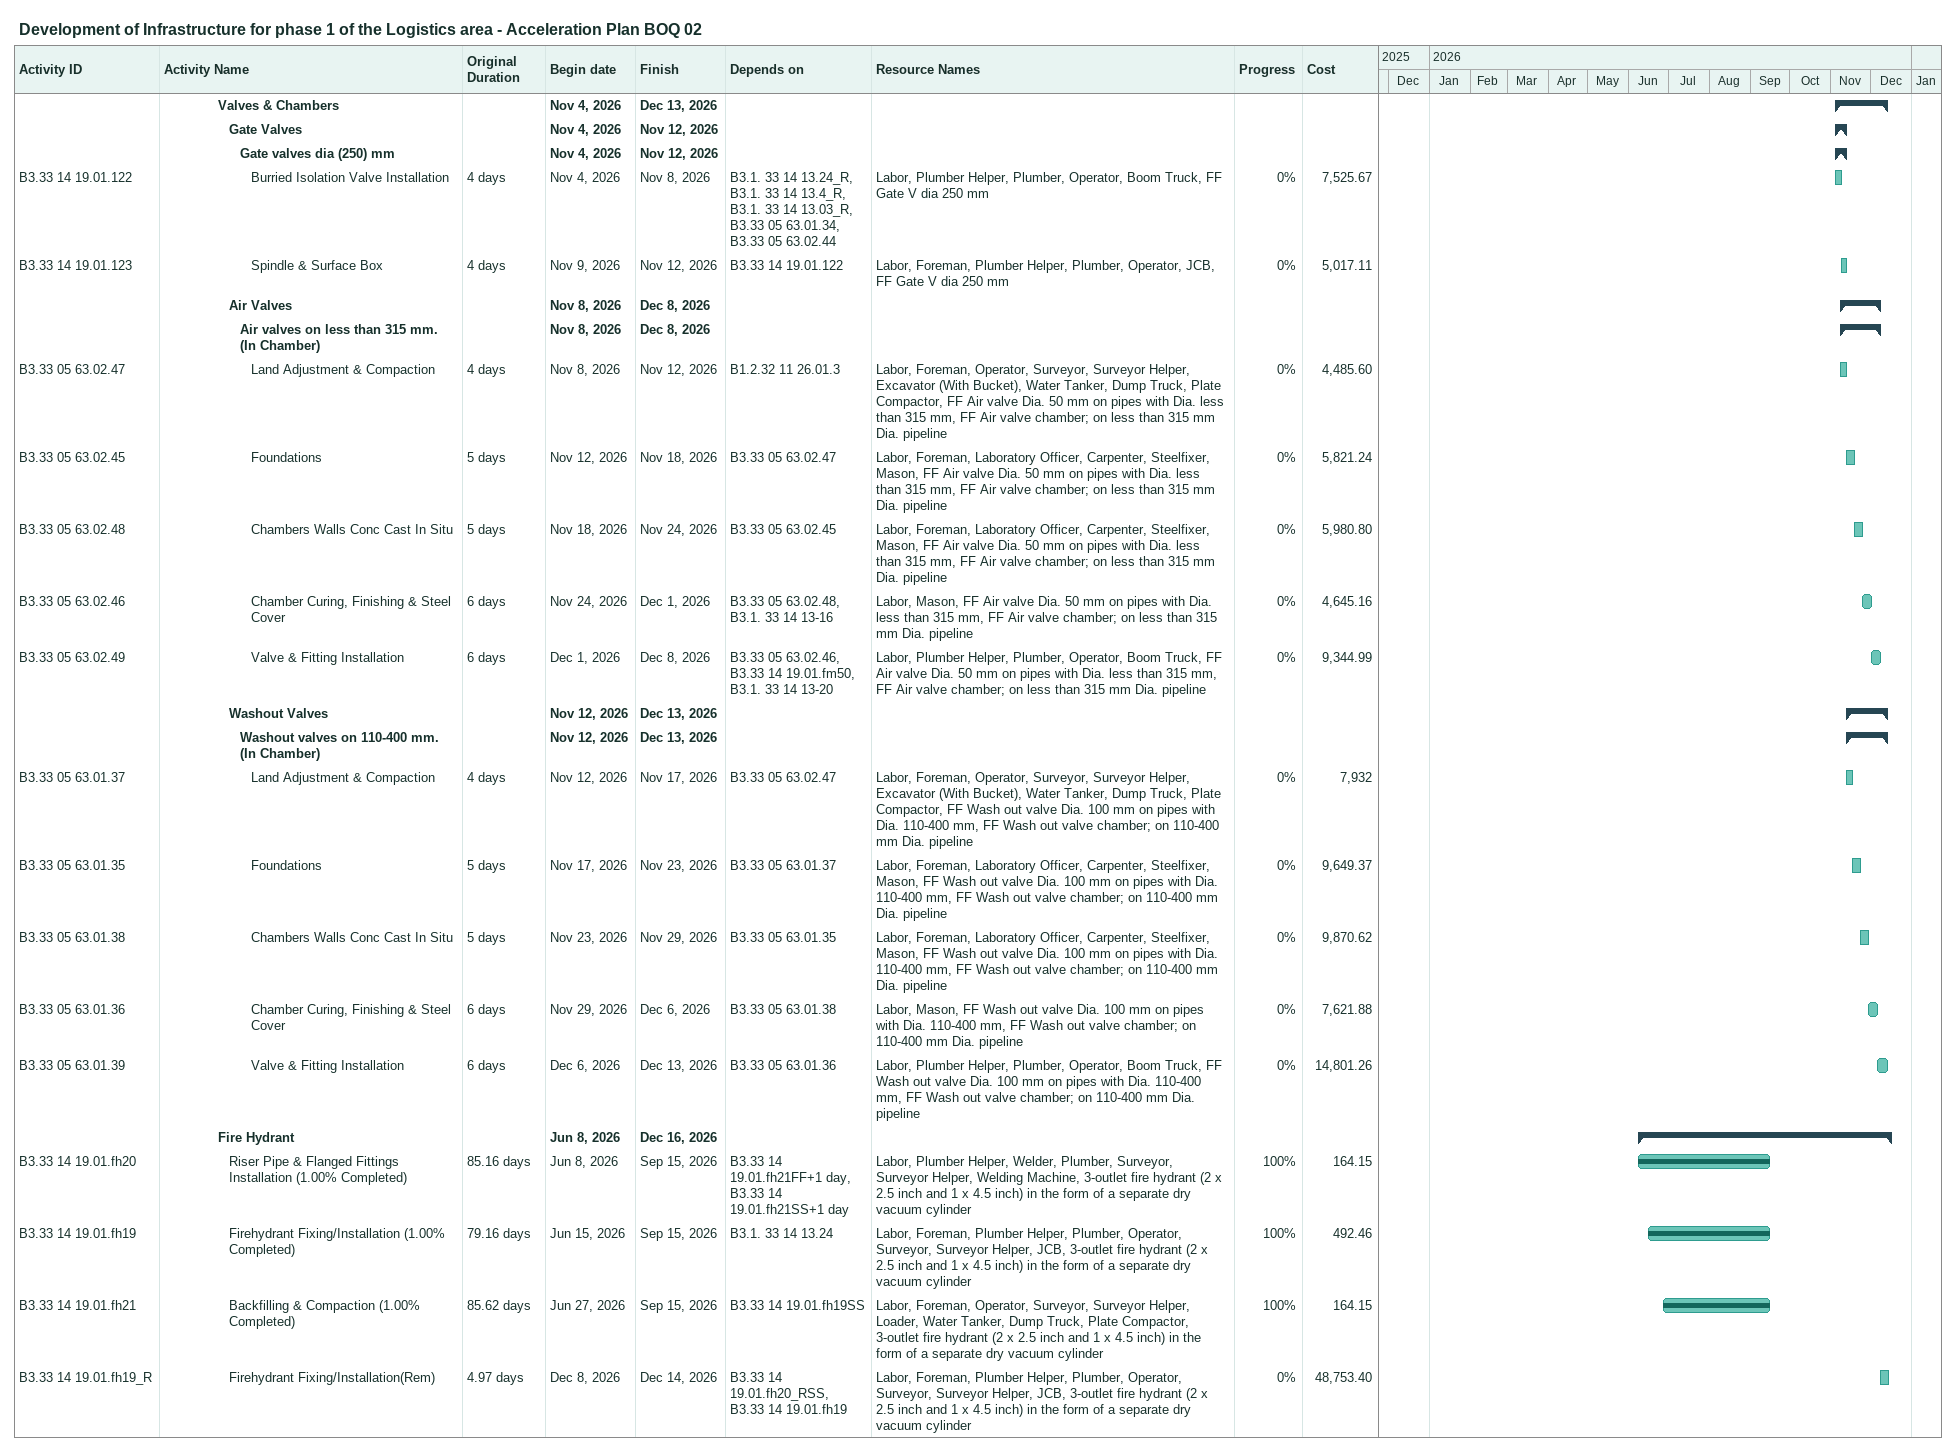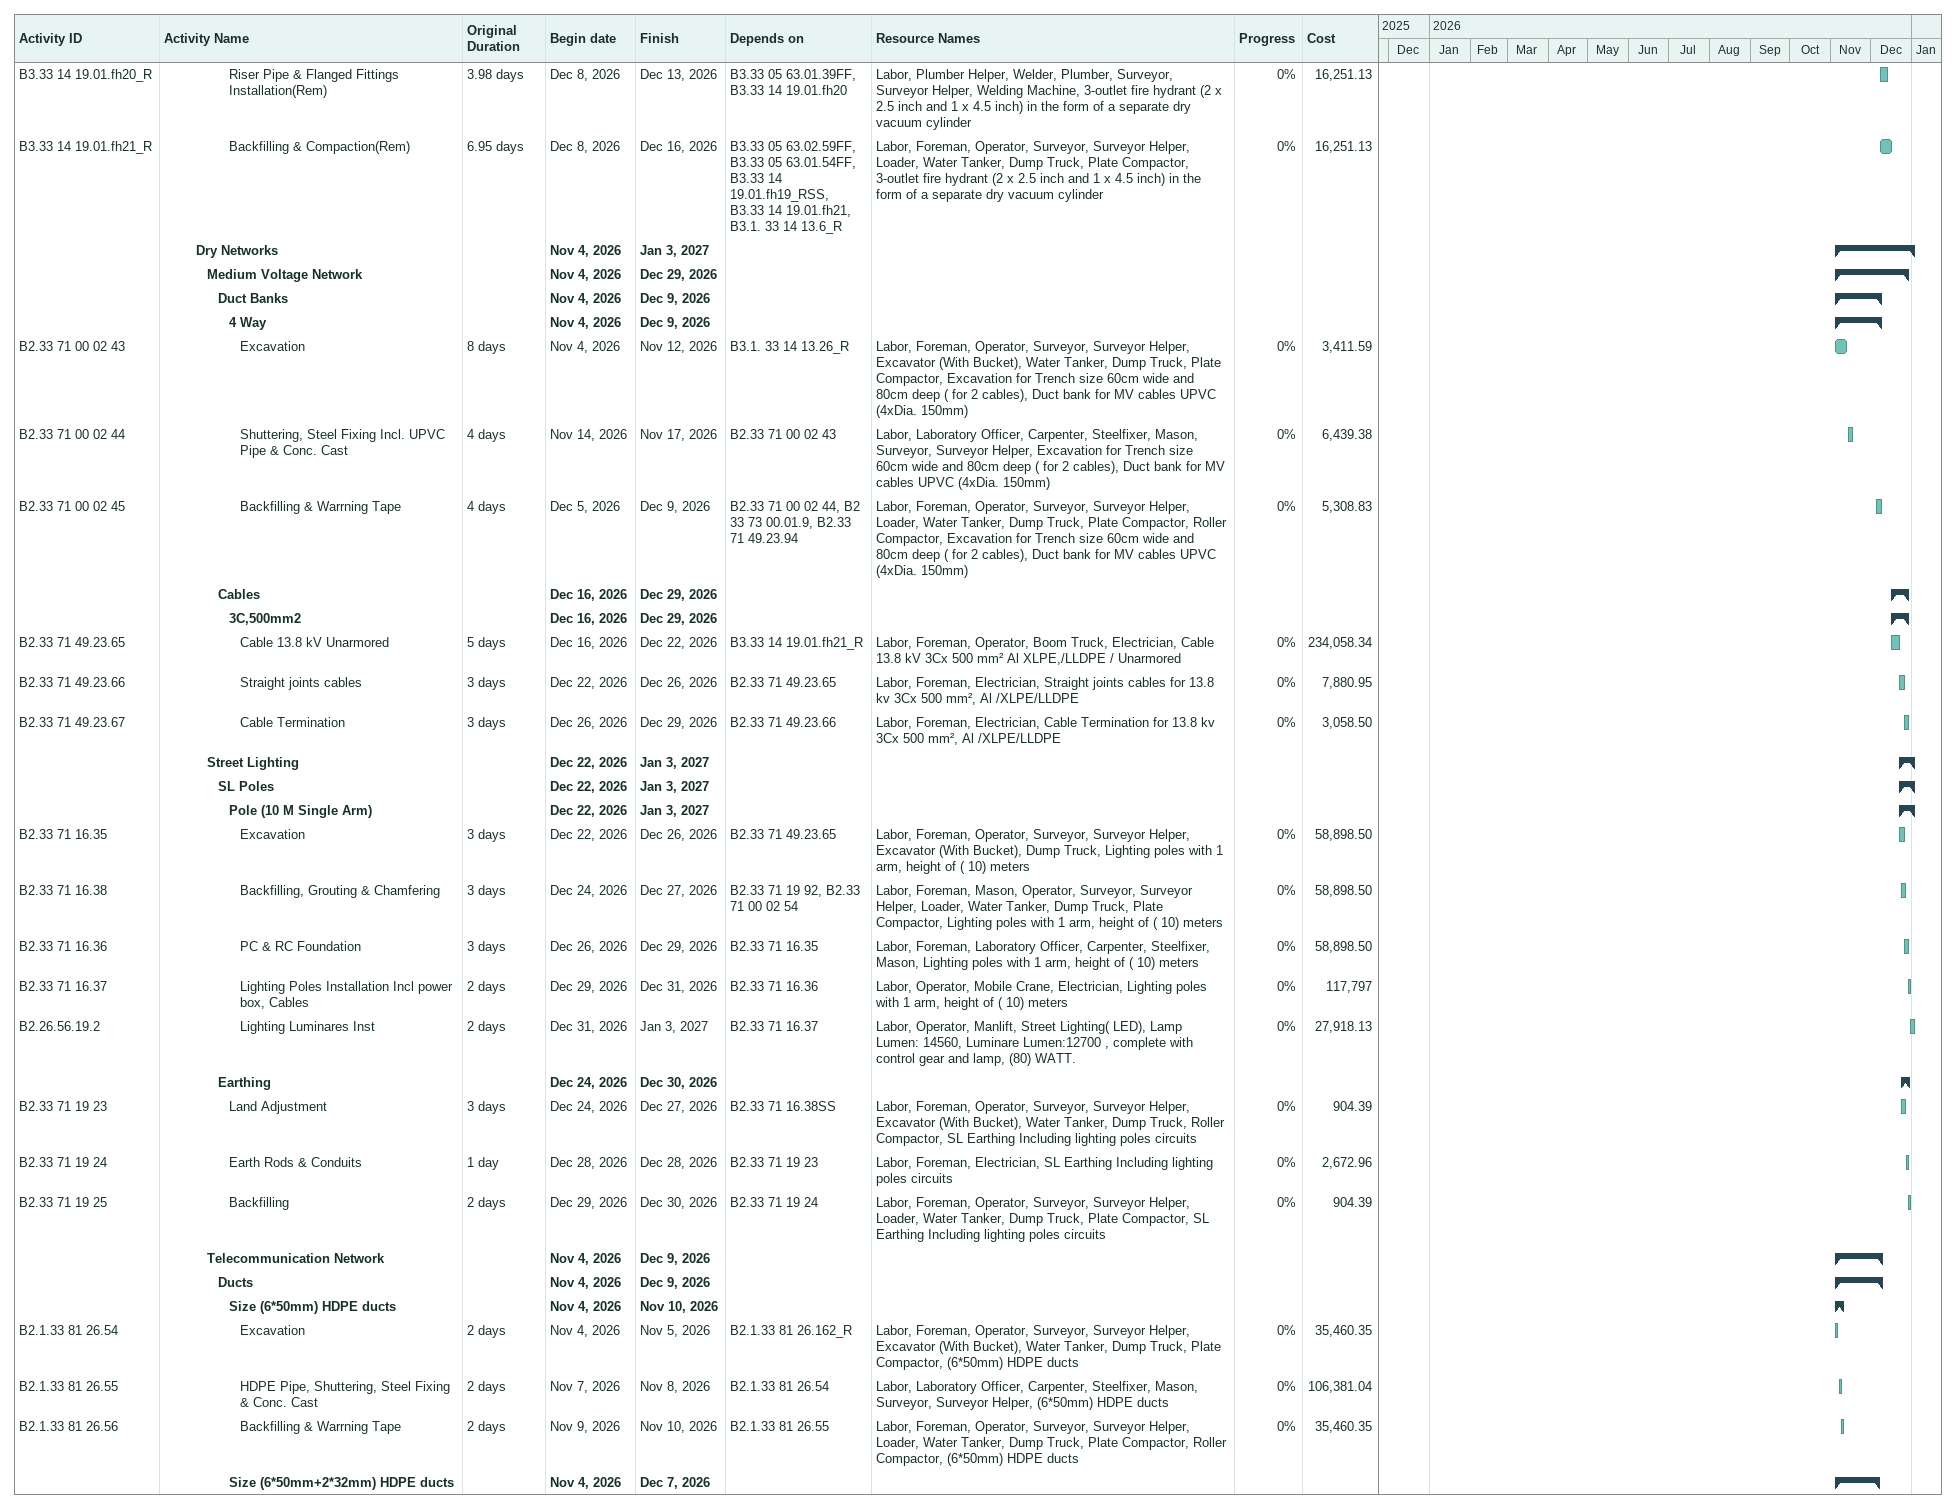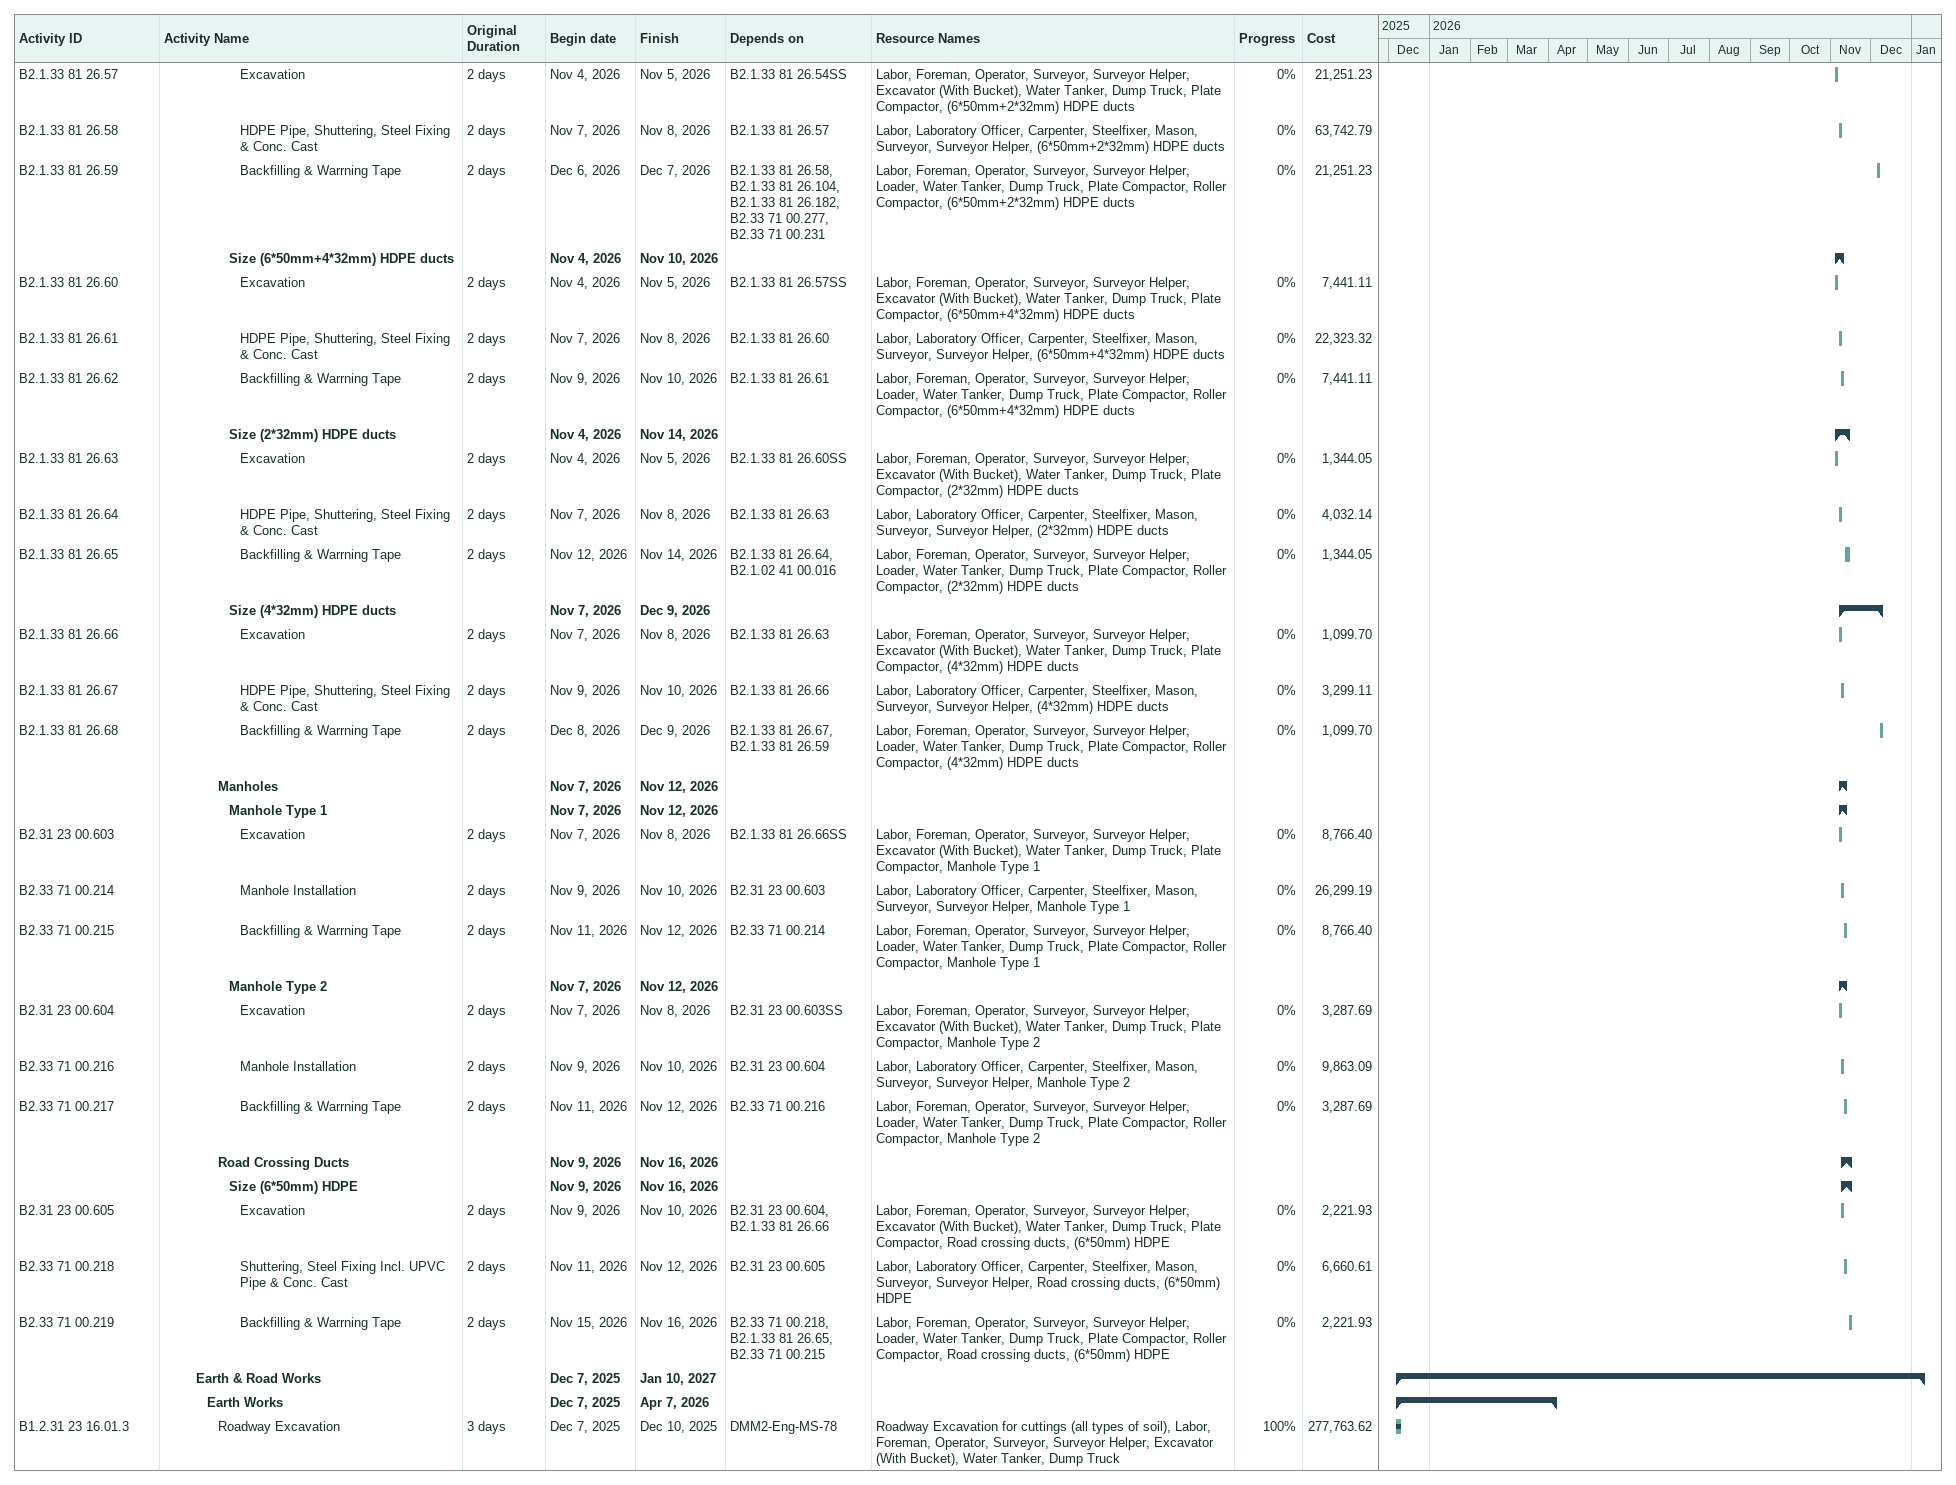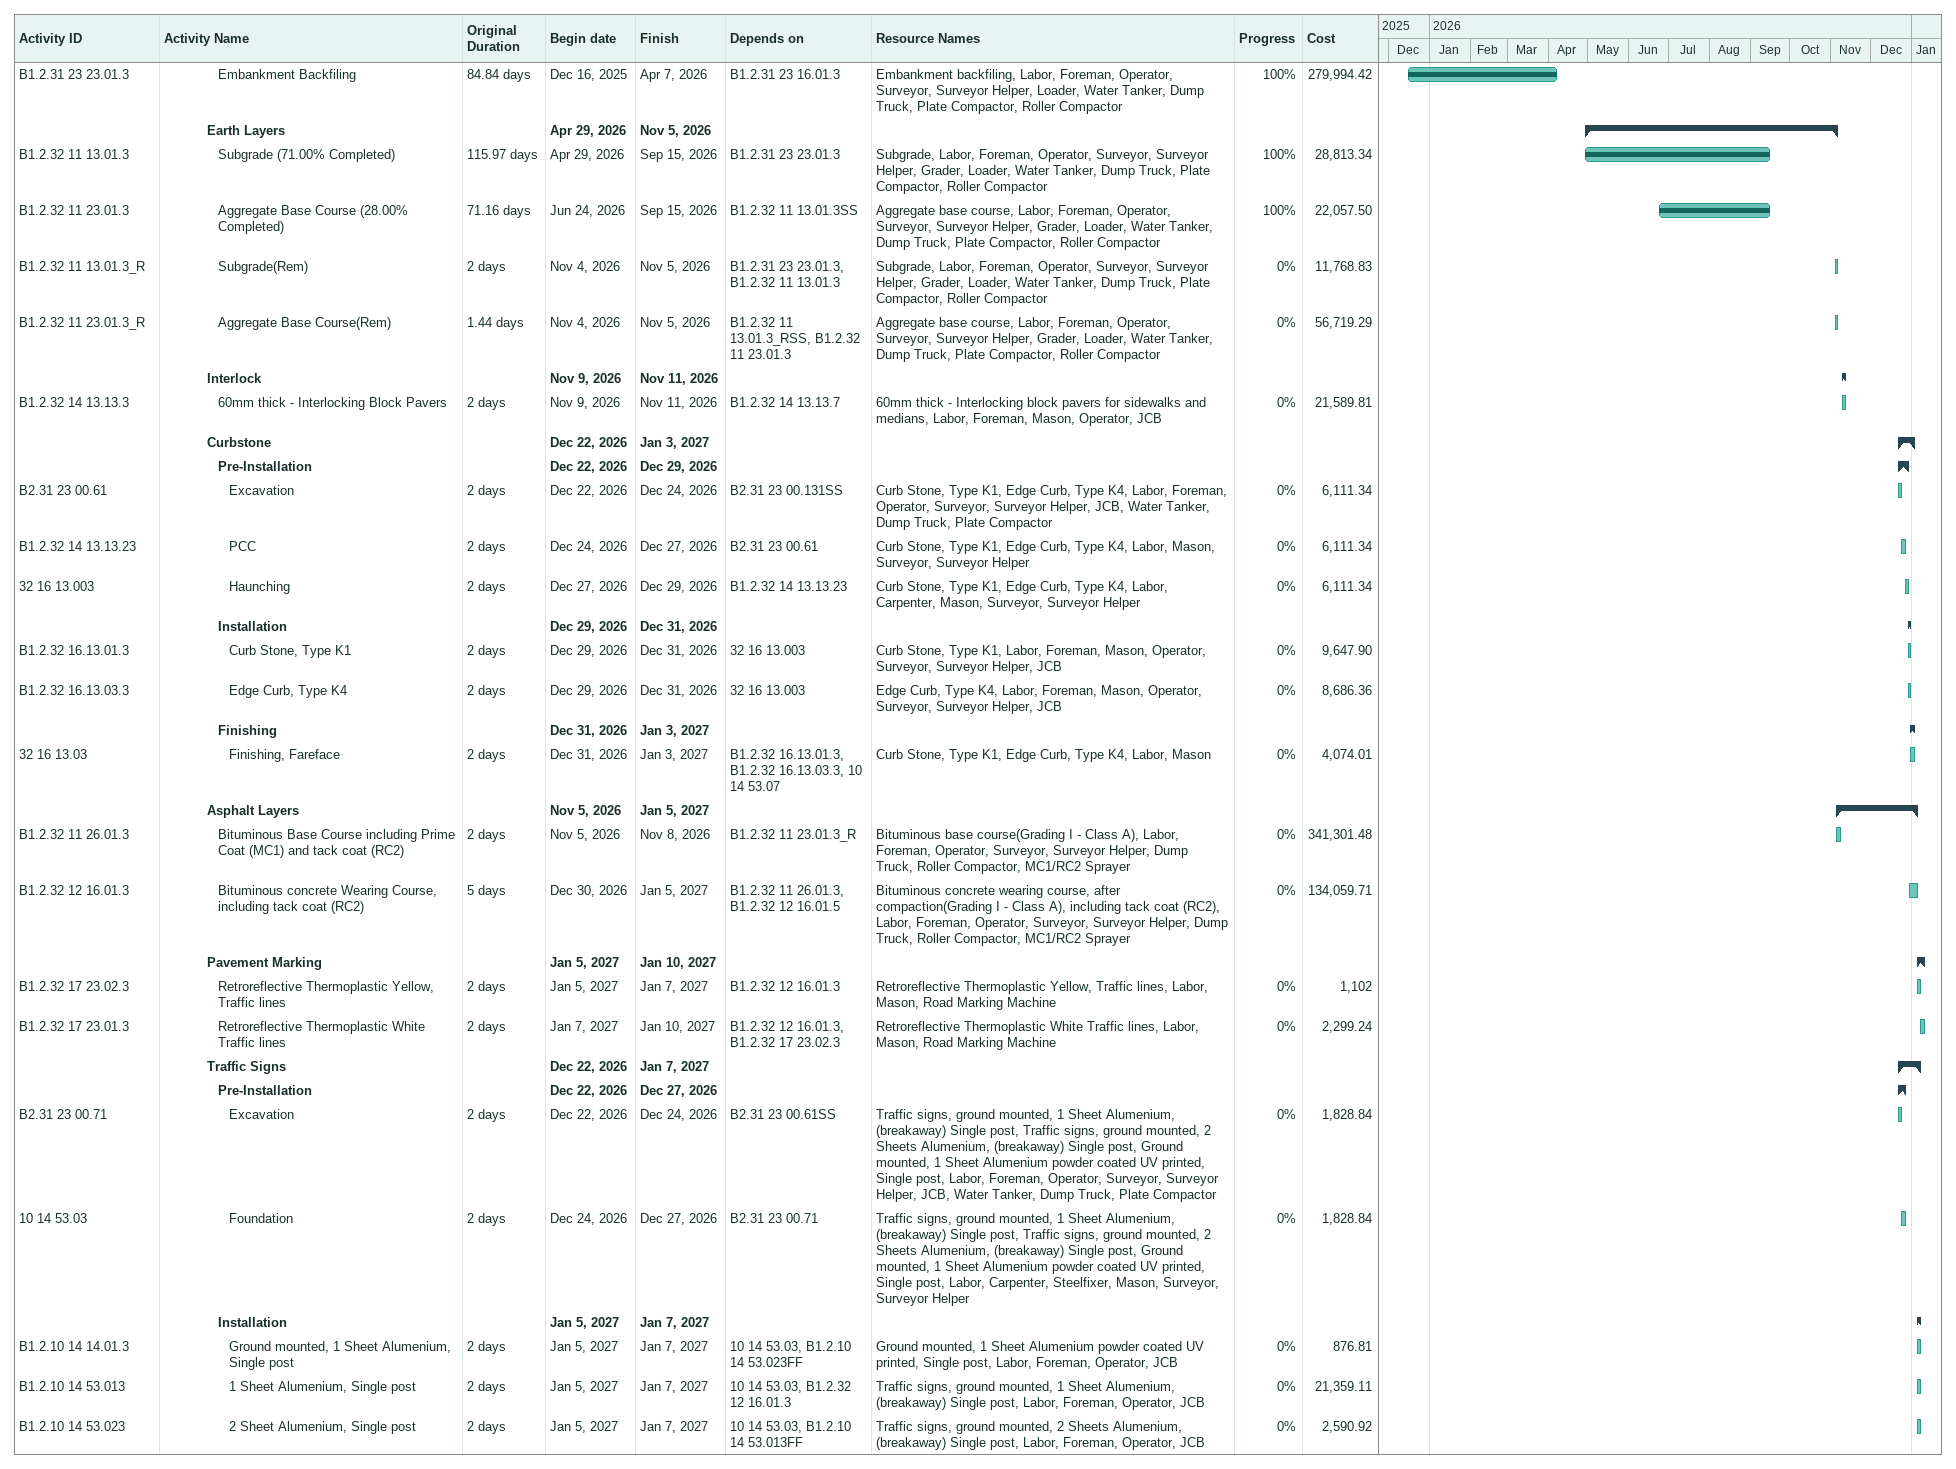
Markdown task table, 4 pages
Development of Infrastructure for phase 1 of the Logistics area - Acceleration Plan BOQ 02

| ID | Level | Task | Original duration | Start | Finish | Predecessors | Resources | % complete | Cost |
|---|---|---|---|---|---|---|---|---|---|
|  | 6 | **Valves & Chambers** |  | 2026-11-04 | 2026-12-13 |  |  |  |  |
|  | 7 | **Gate Valves** |  | 2026-11-04 | 2026-11-12 |  |  |  |  |
|  | 8 | **Gate valves dia (250) mm** |  | 2026-11-04 | 2026-11-12 |  |  |  |  |
| B3.33 14 19.01.122 | 9 | Burried Isolation Valve Installation | 4d | 2026-11-04 | 2026-11-08 | B3.1. 33 14 13.24_R, B3.1. 33 14 13.4_R, B3.1. 33 14 13.03_R, B3.33 05 63.01.34, B3.33 05 63.02.44 | Labor, Plumber Helper, Plumber, Operator, Boom Truck, FF Gate V dia 250 mm | 0 | 7525.67 |
| B3.33 14 19.01.123 | 9 | Spindle & Surface Box | 4d | 2026-11-09 | 2026-11-12 | B3.33 14 19.01.122 | Labor, Foreman, Plumber Helper, Plumber, Operator, JCB, FF Gate V dia 250 mm | 0 | 5017.11 |
|  | 7 | **Air Valves** |  | 2026-11-08 | 2026-12-08 |  |  |  |  |
|  | 8 | **Air valves on less than 315 mm. (In Chamber)** |  | 2026-11-08 | 2026-12-08 |  |  |  |  |
| B3.33 05 63.02.47 | 9 | Land Adjustment & Compaction | 4d | 2026-11-08 | 2026-11-12 | B1.2.32 11 26.01.3 | Labor, Foreman, Operator, Surveyor, Surveyor Helper, Excavator (With Bucket), Water Tanker, Dump Truck, Plate Compactor, FF Air valve Dia. 50 mm on pipes with Dia. less than 315 mm, FF Air valve chamber; on less than 315 mm Dia. pipeline | 0 | 4485.60 |
| B3.33 05 63.02.45 | 9 | Foundations | 5d | 2026-11-12 | 2026-11-18 | B3.33 05 63.02.47 | Labor, Foreman, Laboratory Officer, Carpenter, Steelfixer, Mason, FF Air valve Dia. 50 mm on pipes with Dia. less than 315 mm, FF Air valve chamber; on less than 315 mm Dia. pipeline | 0 | 5821.24 |
| B3.33 05 63.02.48 | 9 | Chambers Walls Conc Cast In Situ | 5d | 2026-11-18 | 2026-11-24 | B3.33 05 63.02.45 | Labor, Foreman, Laboratory Officer, Carpenter, Steelfixer, Mason, FF Air valve Dia. 50 mm on pipes with Dia. less than 315 mm, FF Air valve chamber; on less than 315 mm Dia. pipeline | 0 | 5980.80 |
| B3.33 05 63.02.46 | 9 | Chamber Curing, Finishing & Steel Cover | 6d | 2026-11-24 | 2026-12-01 | B3.33 05 63.02.48, B3.1. 33 14 13-16 | Labor, Mason, FF Air valve Dia. 50 mm on pipes with Dia. less than 315 mm, FF Air valve chamber; on less than 315 mm Dia. pipeline | 0 | 4645.16 |
| B3.33 05 63.02.49 | 9 | Valve & Fitting Installation | 6d | 2026-12-01 | 2026-12-08 | B3.33 05 63.02.46, B3.33 14 19.01.fm50, B3.1. 33 14 13-20 | Labor, Plumber Helper, Plumber, Operator, Boom Truck, FF Air valve Dia. 50 mm on pipes with Dia. less than 315 mm, FF Air valve chamber; on less than 315 mm Dia. pipeline | 0 | 9344.99 |
|  | 7 | **Washout Valves** |  | 2026-11-12 | 2026-12-13 |  |  |  |  |
|  | 8 | **Washout valves on 110-400 mm. (In Chamber)** |  | 2026-11-12 | 2026-12-13 |  |  |  |  |
| B3.33 05 63.01.37 | 9 | Land Adjustment & Compaction | 4d | 2026-11-12 | 2026-11-17 | B3.33 05 63.02.47 | Labor, Foreman, Operator, Surveyor, Surveyor Helper, Excavator (With Bucket), Water Tanker, Dump Truck, Plate Compactor, FF Wash out valve Dia. 100 mm on pipes with Dia. 110-400 mm, FF Wash out valve chamber; on 110-400 mm Dia. pipeline | 0 | 7932 |
| B3.33 05 63.01.35 | 9 | Foundations | 5d | 2026-11-17 | 2026-11-23 | B3.33 05 63.01.37 | Labor, Foreman, Laboratory Officer, Carpenter, Steelfixer, Mason, FF Wash out valve Dia. 100 mm on pipes with Dia. 110-400 mm, FF Wash out valve chamber; on 110-400 mm Dia. pipeline | 0 | 9649.37 |
| B3.33 05 63.01.38 | 9 | Chambers Walls Conc Cast In Situ | 5d | 2026-11-23 | 2026-11-29 | B3.33 05 63.01.35 | Labor, Foreman, Laboratory Officer, Carpenter, Steelfixer, Mason, FF Wash out valve Dia. 100 mm on pipes with Dia. 110-400 mm, FF Wash out valve chamber; on 110-400 mm Dia. pipeline | 0 | 9870.62 |
| B3.33 05 63.01.36 | 9 | Chamber Curing, Finishing & Steel Cover | 6d | 2026-11-29 | 2026-12-06 | B3.33 05 63.01.38 | Labor, Mason, FF Wash out valve Dia. 100 mm on pipes with Dia. 110-400 mm, FF Wash out valve chamber; on 110-400 mm Dia. pipeline | 0 | 7621.88 |
| B3.33 05 63.01.39 | 9 | Valve & Fitting Installation | 6d | 2026-12-06 | 2026-12-13 | B3.33 05 63.01.36 | Labor, Plumber Helper, Plumber, Operator, Boom Truck, FF Wash out valve Dia. 100 mm on pipes with Dia. 110-400 mm, FF Wash out valve chamber; on 110-400 mm Dia. pipeline | 0 | 14801.26 |
|  | 6 | **Fire Hydrant** |  | 2026-06-08 | 2026-12-16 |  |  |  |  |
| B3.33 14 19.01.fh20 | 7 | Riser Pipe & Flanged Fittings Installation (1.00% Completed) | 85.16d | 2026-06-08 | 2026-09-15 | B3.33 14 19.01.fh21FF+1d, B3.33 14 19.01.fh21SS+1d | Labor, Plumber Helper, Welder, Plumber, Surveyor, Surveyor Helper, Welding Machine, 3-outlet fire hydrant (2 x 2.5 inch and 1 x 4.5 inch) in the form of a separate dry vacuum cylinder | 100 | 164.15 |
| B3.33 14 19.01.fh19 | 7 | Firehydrant Fixing/Installation (1.00% Completed) | 79.16d | 2026-06-15 | 2026-09-15 | B3.1. 33 14 13.24 | Labor, Foreman, Plumber Helper, Plumber, Operator, Surveyor, Surveyor Helper, JCB, 3-outlet fire hydrant (2 x 2.5 inch and 1 x 4.5 inch) in the form of a separate dry vacuum cylinder | 100 | 492.46 |
| B3.33 14 19.01.fh21 | 7 | Backfilling & Compaction (1.00% Completed) | 85.62d | 2026-06-27 | 2026-09-15 | B3.33 14 19.01.fh19SS | Labor, Foreman, Operator, Surveyor, Surveyor Helper, Loader, Water Tanker, Dump Truck, Plate Compactor, 3-outlet fire hydrant (2 x 2.5 inch and 1 x 4.5 inch) in the form of a separate dry vacuum cylinder | 100 | 164.15 |
| B3.33 14 19.01.fh19_R | 7 | Firehydrant Fixing/Installation(Rem) | 4.97d | 2026-12-08 | 2026-12-14 | B3.33 14 19.01.fh20_RSS, B3.33 14 19.01.fh19 | Labor, Foreman, Plumber Helper, Plumber, Operator, Surveyor, Surveyor Helper, JCB, 3-outlet fire hydrant (2 x 2.5 inch and 1 x 4.5 inch) in the form of a separate dry vacuum cylinder | 0 | 48753.40 |
| B3.33 14 19.01.fh20_R | 7 | Riser Pipe & Flanged Fittings Installation(Rem) | 3.98d | 2026-12-08 | 2026-12-13 | B3.33 05 63.01.39FF, B3.33 14 19.01.fh20 | Labor, Plumber Helper, Welder, Plumber, Surveyor, Surveyor Helper, Welding Machine, 3-outlet fire hydrant (2 x 2.5 inch and 1 x 4.5 inch) in the form of a separate dry vacuum cylinder | 0 | 16251.13 |
| B3.33 14 19.01.fh21_R | 7 | Backfilling & Compaction(Rem) | 6.95d | 2026-12-08 | 2026-12-16 | B3.33 05 63.02.59FF, B3.33 05 63.01.54FF, B3.33 14 19.01.fh19_RSS, B3.33 14 19.01.fh21, B3.1. 33 14 13.6_R | Labor, Foreman, Operator, Surveyor, Surveyor Helper, Loader, Water Tanker, Dump Truck, Plate Compactor, 3-outlet fire hydrant (2 x 2.5 inch and 1 x 4.5 inch) in the form of a separate dry vacuum cylinder | 0 | 16251.13 |
|  | 4 | **Dry Networks** |  | 2026-11-04 | 2027-01-03 |  |  |  |  |
|  | 5 | **Medium Voltage Network** |  | 2026-11-04 | 2026-12-29 |  |  |  |  |
|  | 6 | **Duct Banks** |  | 2026-11-04 | 2026-12-09 |  |  |  |  |
|  | 7 | **4 Way** |  | 2026-11-04 | 2026-12-09 |  |  |  |  |
| B2.33 71 00 02 43 | 8 | Excavation | 8d | 2026-11-04 | 2026-11-12 | B3.1. 33 14 13.26_R | Labor, Foreman, Operator, Surveyor, Surveyor Helper, Excavator (With Bucket), Water Tanker, Dump Truck, Plate Compactor, Excavation for Trench size 60cm wide and 80cm deep ( for 2 cables), Duct bank for MV cables UPVC (4xDia. 150mm) | 0 | 3411.59 |
| B2.33 71 00 02 44 | 8 | Shuttering, Steel Fixing Incl. UPVC Pipe & Conc. Cast | 4d | 2026-11-14 | 2026-11-17 | B2.33 71 00 02 43 | Labor, Laboratory Officer, Carpenter, Steelfixer, Mason, Surveyor, Surveyor Helper, Excavation for Trench size 60cm wide and 80cm deep ( for 2 cables), Duct bank for MV cables UPVC (4xDia. 150mm) | 0 | 6439.38 |
| B2.33 71 00 02 45 | 8 | Backfilling & Warrning Tape | 4d | 2026-12-05 | 2026-12-09 | B2.33 71 00 02 44, B2 33 73 00.01.9, B2.33 71 49.23.94 | Labor, Foreman, Operator, Surveyor, Surveyor Helper, Loader, Water Tanker, Dump Truck, Plate Compactor, Roller Compactor, Excavation for Trench size 60cm wide and 80cm deep ( for 2 cables), Duct bank for MV cables UPVC (4xDia. 150mm) | 0 | 5308.83 |
|  | 6 | **Cables** |  | 2026-12-16 | 2026-12-29 |  |  |  |  |
|  | 7 | **3C,500mm2** |  | 2026-12-16 | 2026-12-29 |  |  |  |  |
| B2.33 71 49.23.65 | 8 | Cable 13.8 kV Unarmored | 5d | 2026-12-16 | 2026-12-22 | B3.33 14 19.01.fh21_R | Labor, Foreman, Operator, Boom Truck, Electrician, Cable 13.8 kV 3Cx 500 mm² Al XLPE,/LLDPE / Unarmored | 0 | 234058.34 |
| B2.33 71 49.23.66 | 8 | Straight joints cables | 3d | 2026-12-22 | 2026-12-26 | B2.33 71 49.23.65 | Labor, Foreman, Electrician, Straight joints cables for 13.8 kv 3Cx 500 mm², Al /XLPE/LLDPE | 0 | 7880.95 |
| B2.33 71 49.23.67 | 8 | Cable Termination | 3d | 2026-12-26 | 2026-12-29 | B2.33 71 49.23.66 | Labor, Foreman, Electrician, Cable Termination for 13.8 kv 3Cx 500 mm², Al /XLPE/LLDPE | 0 | 3058.50 |
|  | 5 | **Street Lighting** |  | 2026-12-22 | 2027-01-03 |  |  |  |  |
|  | 6 | **SL Poles** |  | 2026-12-22 | 2027-01-03 |  |  |  |  |
|  | 7 | **Pole (10 M Single Arm)** |  | 2026-12-22 | 2027-01-03 |  |  |  |  |
| B2.33 71 16.35 | 8 | Excavation | 3d | 2026-12-22 | 2026-12-26 | B2.33 71 49.23.65 | Labor, Foreman, Operator, Surveyor, Surveyor Helper, Excavator (With Bucket), Dump Truck, Lighting poles with 1 arm, height of ( 10) meters | 0 | 58898.50 |
| B2.33 71 16.38 | 8 | Backfilling, Grouting & Chamfering | 3d | 2026-12-24 | 2026-12-27 | B2.33 71 19 92, B2.33 71 00 02 54 | Labor, Foreman, Mason, Operator, Surveyor, Surveyor Helper, Loader, Water Tanker, Dump Truck, Plate Compactor, Lighting poles with 1 arm, height of ( 10) meters | 0 | 58898.50 |
| B2.33 71 16.36 | 8 | PC & RC Foundation | 3d | 2026-12-26 | 2026-12-29 | B2.33 71 16.35 | Labor, Foreman, Laboratory Officer, Carpenter, Steelfixer, Mason, Lighting poles with 1 arm, height of ( 10) meters | 0 | 58898.50 |
| B2.33 71 16.37 | 8 | Lighting Poles Installation Incl power box, Cables | 2d | 2026-12-29 | 2026-12-31 | B2.33 71 16.36 | Labor, Operator, Mobile Crane, Electrician, Lighting poles with 1 arm, height of ( 10) meters | 0 | 117797 |
| B2.26.56.19.2 | 8 | Lighting Luminares Inst | 2d | 2026-12-31 | 2027-01-03 | B2.33 71 16.37 | Labor, Operator, Manlift, Street Lighting( LED), Lamp Lumen: 14560, Luminare Lumen:12700 , complete with control gear and lamp, (80) WATT. | 0 | 27918.13 |
|  | 6 | **Earthing** |  | 2026-12-24 | 2026-12-30 |  |  |  |  |
| B2.33 71 19 23 | 7 | Land Adjustment | 3d | 2026-12-24 | 2026-12-27 | B2.33 71 16.38SS | Labor, Foreman, Operator, Surveyor, Surveyor Helper, Excavator (With Bucket), Water Tanker, Dump Truck, Roller Compactor, SL Earthing Including lighting poles circuits | 0 | 904.39 |
| B2.33 71 19 24 | 7 | Earth Rods & Conduits | 1d | 2026-12-28 | 2026-12-28 | B2.33 71 19 23 | Labor, Foreman, Electrician, SL Earthing Including lighting poles circuits | 0 | 2672.96 |
| B2.33 71 19 25 | 7 | Backfilling | 2d | 2026-12-29 | 2026-12-30 | B2.33 71 19 24 | Labor, Foreman, Operator, Surveyor, Surveyor Helper, Loader, Water Tanker, Dump Truck, Plate Compactor, SL Earthing Including lighting poles circuits | 0 | 904.39 |
|  | 5 | **Telecommunication Network** |  | 2026-11-04 | 2026-12-09 |  |  |  |  |
|  | 6 | **Ducts** |  | 2026-11-04 | 2026-12-09 |  |  |  |  |
|  | 7 | **Size (6*50mm) HDPE ducts** |  | 2026-11-04 | 2026-11-10 |  |  |  |  |
| B2.1.33 81 26.54 | 8 | Excavation | 2d | 2026-11-04 | 2026-11-05 | B2.1.33 81 26.162_R | Labor, Foreman, Operator, Surveyor, Surveyor Helper, Excavator (With Bucket), Water Tanker, Dump Truck, Plate Compactor, (6*50mm) HDPE ducts | 0 | 35460.35 |
| B2.1.33 81 26.55 | 8 | HDPE Pipe, Shuttering, Steel Fixing & Conc. Cast | 2d | 2026-11-07 | 2026-11-08 | B2.1.33 81 26.54 | Labor, Laboratory Officer, Carpenter, Steelfixer, Mason, Surveyor, Surveyor Helper, (6*50mm) HDPE ducts | 0 | 106381.04 |
| B2.1.33 81 26.56 | 8 | Backfilling & Warrning Tape | 2d | 2026-11-09 | 2026-11-10 | B2.1.33 81 26.55 | Labor, Foreman, Operator, Surveyor, Surveyor Helper, Loader, Water Tanker, Dump Truck, Plate Compactor, Roller Compactor, (6*50mm) HDPE ducts | 0 | 35460.35 |
|  | 7 | **Size (6*50mm+2*32mm) HDPE ducts** |  | 2026-11-04 | 2026-12-07 |  |  |  |  |
| B2.1.33 81 26.57 | 8 | Excavation | 2d | 2026-11-04 | 2026-11-05 | B2.1.33 81 26.54SS | Labor, Foreman, Operator, Surveyor, Surveyor Helper, Excavator (With Bucket), Water Tanker, Dump Truck, Plate Compactor, (6*50mm+2*32mm) HDPE ducts | 0 | 21251.23 |
| B2.1.33 81 26.58 | 8 | HDPE Pipe, Shuttering, Steel Fixing & Conc. Cast | 2d | 2026-11-07 | 2026-11-08 | B2.1.33 81 26.57 | Labor, Laboratory Officer, Carpenter, Steelfixer, Mason, Surveyor, Surveyor Helper, (6*50mm+2*32mm) HDPE ducts | 0 | 63742.79 |
| B2.1.33 81 26.59 | 8 | Backfilling & Warrning Tape | 2d | 2026-12-06 | 2026-12-07 | B2.1.33 81 26.58, B2.1.33 81 26.104, B2.1.33 81 26.182, B2.33 71 00.277, B2.33 71 00.231 | Labor, Foreman, Operator, Surveyor, Surveyor Helper, Loader, Water Tanker, Dump Truck, Plate Compactor, Roller Compactor, (6*50mm+2*32mm) HDPE ducts | 0 | 21251.23 |
|  | 7 | **Size (6*50mm+4*32mm) HDPE ducts** |  | 2026-11-04 | 2026-11-10 |  |  |  |  |
| B2.1.33 81 26.60 | 8 | Excavation | 2d | 2026-11-04 | 2026-11-05 | B2.1.33 81 26.57SS | Labor, Foreman, Operator, Surveyor, Surveyor Helper, Excavator (With Bucket), Water Tanker, Dump Truck, Plate Compactor, (6*50mm+4*32mm) HDPE ducts | 0 | 7441.11 |
| B2.1.33 81 26.61 | 8 | HDPE Pipe, Shuttering, Steel Fixing & Conc. Cast | 2d | 2026-11-07 | 2026-11-08 | B2.1.33 81 26.60 | Labor, Laboratory Officer, Carpenter, Steelfixer, Mason, Surveyor, Surveyor Helper, (6*50mm+4*32mm) HDPE ducts | 0 | 22323.32 |
| B2.1.33 81 26.62 | 8 | Backfilling & Warrning Tape | 2d | 2026-11-09 | 2026-11-10 | B2.1.33 81 26.61 | Labor, Foreman, Operator, Surveyor, Surveyor Helper, Loader, Water Tanker, Dump Truck, Plate Compactor, Roller Compactor, (6*50mm+4*32mm) HDPE ducts | 0 | 7441.11 |
|  | 7 | **Size (2*32mm) HDPE ducts** |  | 2026-11-04 | 2026-11-14 |  |  |  |  |
| B2.1.33 81 26.63 | 8 | Excavation | 2d | 2026-11-04 | 2026-11-05 | B2.1.33 81 26.60SS | Labor, Foreman, Operator, Surveyor, Surveyor Helper, Excavator (With Bucket), Water Tanker, Dump Truck, Plate Compactor, (2*32mm) HDPE ducts | 0 | 1344.05 |
| B2.1.33 81 26.64 | 8 | HDPE Pipe, Shuttering, Steel Fixing & Conc. Cast | 2d | 2026-11-07 | 2026-11-08 | B2.1.33 81 26.63 | Labor, Laboratory Officer, Carpenter, Steelfixer, Mason, Surveyor, Surveyor Helper, (2*32mm) HDPE ducts | 0 | 4032.14 |
| B2.1.33 81 26.65 | 8 | Backfilling & Warrning Tape | 2d | 2026-11-12 | 2026-11-14 | B2.1.33 81 26.64, B2.1.02 41 00.016 | Labor, Foreman, Operator, Surveyor, Surveyor Helper, Loader, Water Tanker, Dump Truck, Plate Compactor, Roller Compactor, (2*32mm) HDPE ducts | 0 | 1344.05 |
|  | 7 | **Size (4*32mm) HDPE ducts** |  | 2026-11-07 | 2026-12-09 |  |  |  |  |
| B2.1.33 81 26.66 | 8 | Excavation | 2d | 2026-11-07 | 2026-11-08 | B2.1.33 81 26.63 | Labor, Foreman, Operator, Surveyor, Surveyor Helper, Excavator (With Bucket), Water Tanker, Dump Truck, Plate Compactor, (4*32mm) HDPE ducts | 0 | 1099.70 |
| B2.1.33 81 26.67 | 8 | HDPE Pipe, Shuttering, Steel Fixing & Conc. Cast | 2d | 2026-11-09 | 2026-11-10 | B2.1.33 81 26.66 | Labor, Laboratory Officer, Carpenter, Steelfixer, Mason, Surveyor, Surveyor Helper, (4*32mm) HDPE ducts | 0 | 3299.11 |
| B2.1.33 81 26.68 | 8 | Backfilling & Warrning Tape | 2d | 2026-12-08 | 2026-12-09 | B2.1.33 81 26.67, B2.1.33 81 26.59 | Labor, Foreman, Operator, Surveyor, Surveyor Helper, Loader, Water Tanker, Dump Truck, Plate Compactor, Roller Compactor, (4*32mm) HDPE ducts | 0 | 1099.70 |
|  | 6 | **Manholes** |  | 2026-11-07 | 2026-11-12 |  |  |  |  |
|  | 7 | **Manhole Type 1** |  | 2026-11-07 | 2026-11-12 |  |  |  |  |
| B2.31 23 00.603 | 8 | Excavation | 2d | 2026-11-07 | 2026-11-08 | B2.1.33 81 26.66SS | Labor, Foreman, Operator, Surveyor, Surveyor Helper, Excavator (With Bucket), Water Tanker, Dump Truck, Plate Compactor, Manhole Type 1 | 0 | 8766.40 |
| B2.33 71 00.214 | 8 | Manhole Installation | 2d | 2026-11-09 | 2026-11-10 | B2.31 23 00.603 | Labor, Laboratory Officer, Carpenter, Steelfixer, Mason, Surveyor, Surveyor Helper, Manhole Type 1 | 0 | 26299.19 |
| B2.33 71 00.215 | 8 | Backfilling & Warrning Tape | 2d | 2026-11-11 | 2026-11-12 | B2.33 71 00.214 | Labor, Foreman, Operator, Surveyor, Surveyor Helper, Loader, Water Tanker, Dump Truck, Plate Compactor, Roller Compactor, Manhole Type 1 | 0 | 8766.40 |
|  | 7 | **Manhole Type 2** |  | 2026-11-07 | 2026-11-12 |  |  |  |  |
| B2.31 23 00.604 | 8 | Excavation | 2d | 2026-11-07 | 2026-11-08 | B2.31 23 00.603SS | Labor, Foreman, Operator, Surveyor, Surveyor Helper, Excavator (With Bucket), Water Tanker, Dump Truck, Plate Compactor, Manhole Type 2 | 0 | 3287.69 |
| B2.33 71 00.216 | 8 | Manhole Installation | 2d | 2026-11-09 | 2026-11-10 | B2.31 23 00.604 | Labor, Laboratory Officer, Carpenter, Steelfixer, Mason, Surveyor, Surveyor Helper, Manhole Type 2 | 0 | 9863.09 |
| B2.33 71 00.217 | 8 | Backfilling & Warrning Tape | 2d | 2026-11-11 | 2026-11-12 | B2.33 71 00.216 | Labor, Foreman, Operator, Surveyor, Surveyor Helper, Loader, Water Tanker, Dump Truck, Plate Compactor, Roller Compactor, Manhole Type 2 | 0 | 3287.69 |
|  | 6 | **Road Crossing Ducts** |  | 2026-11-09 | 2026-11-16 |  |  |  |  |
|  | 7 | **Size (6*50mm) HDPE** |  | 2026-11-09 | 2026-11-16 |  |  |  |  |
| B2.31 23 00.605 | 8 | Excavation | 2d | 2026-11-09 | 2026-11-10 | B2.31 23 00.604, B2.1.33 81 26.66 | Labor, Foreman, Operator, Surveyor, Surveyor Helper, Excavator (With Bucket), Water Tanker, Dump Truck, Plate Compactor, Road crossing ducts, (6*50mm) HDPE | 0 | 2221.93 |
| B2.33 71 00.218 | 8 | Shuttering, Steel Fixing Incl. UPVC Pipe & Conc. Cast | 2d | 2026-11-11 | 2026-11-12 | B2.31 23 00.605 | Labor, Laboratory Officer, Carpenter, Steelfixer, Mason, Surveyor, Surveyor Helper, Road crossing ducts, (6*50mm) HDPE | 0 | 6660.61 |
| B2.33 71 00.219 | 8 | Backfilling & Warrning Tape | 2d | 2026-11-15 | 2026-11-16 | B2.33 71 00.218, B2.1.33 81 26.65, B2.33 71 00.215 | Labor, Foreman, Operator, Surveyor, Surveyor Helper, Loader, Water Tanker, Dump Truck, Plate Compactor, Roller Compactor, Road crossing ducts, (6*50mm) HDPE | 0 | 2221.93 |
|  | 4 | **Earth & Road Works** |  | 2025-12-07 | 2027-01-10 |  |  |  |  |
|  | 5 | **Earth Works** |  | 2025-12-07 | 2026-04-07 |  |  |  |  |
| B1.2.31 23 16.01.3 | 6 | Roadway Excavation | 3d | 2025-12-07 | 2025-12-10 | DMM2-Eng-MS-78 | Roadway Excavation for cuttings (all types of soil), Labor, Foreman, Operator, Surveyor, Surveyor Helper, Excavator (With Bucket), Water Tanker, Dump Truck | 100 | 277763.62 |
| B1.2.31 23 23.01.3 | 6 | Embankment Backfiling | 84.84d | 2025-12-16 | 2026-04-07 | B1.2.31 23 16.01.3 | Embankment backfiling, Labor, Foreman, Operator, Surveyor, Surveyor Helper, Loader, Water Tanker, Dump Truck, Plate Compactor, Roller Compactor | 100 | 279994.42 |
|  | 5 | **Earth Layers** |  | 2026-04-29 | 2026-11-05 |  |  |  |  |
| B1.2.32 11 13.01.3 | 6 | Subgrade (71.00% Completed) | 115.97d | 2026-04-29 | 2026-09-15 | B1.2.31 23 23.01.3 | Subgrade, Labor, Foreman, Operator, Surveyor, Surveyor Helper, Grader, Loader, Water Tanker, Dump Truck, Plate Compactor, Roller Compactor | 100 | 28813.34 |
| B1.2.32 11 23.01.3 | 6 | Aggregate Base Course (28.00% Completed) | 71.16d | 2026-06-24 | 2026-09-15 | B1.2.32 11 13.01.3SS | Aggregate base course, Labor, Foreman, Operator, Surveyor, Surveyor Helper, Grader, Loader, Water Tanker, Dump Truck, Plate Compactor, Roller Compactor | 100 | 22057.50 |
| B1.2.32 11 13.01.3_R | 6 | Subgrade(Rem) | 2d | 2026-11-04 | 2026-11-05 | B1.2.31 23 23.01.3, B1.2.32 11 13.01.3 | Subgrade, Labor, Foreman, Operator, Surveyor, Surveyor Helper, Grader, Loader, Water Tanker, Dump Truck, Plate Compactor, Roller Compactor | 0 | 11768.83 |
| B1.2.32 11 23.01.3_R | 6 | Aggregate Base Course(Rem) | 1.44d | 2026-11-04 | 2026-11-05 | B1.2.32 11 13.01.3_RSS, B1.2.32 11 23.01.3 | Aggregate base course, Labor, Foreman, Operator, Surveyor, Surveyor Helper, Grader, Loader, Water Tanker, Dump Truck, Plate Compactor, Roller Compactor | 0 | 56719.29 |
|  | 5 | **Interlock** |  | 2026-11-09 | 2026-11-11 |  |  |  |  |
| B1.2.32 14 13.13.3 | 6 | 60mm thick - Interlocking Block Pavers | 2d | 2026-11-09 | 2026-11-11 | B1.2.32 14 13.13.7 | 60mm thick - Interlocking block pavers for sidewalks and medians, Labor, Foreman, Mason, Operator, JCB | 0 | 21589.81 |
|  | 5 | **Curbstone** |  | 2026-12-22 | 2027-01-03 |  |  |  |  |
|  | 6 | **Pre-Installation** |  | 2026-12-22 | 2026-12-29 |  |  |  |  |
| B2.31 23 00.61 | 7 | Excavation | 2d | 2026-12-22 | 2026-12-24 | B2.31 23 00.131SS | Curb Stone, Type K1, Edge Curb, Type K4, Labor, Foreman, Operator, Surveyor, Surveyor Helper, JCB, Water Tanker, Dump Truck, Plate Compactor | 0 | 6111.34 |
| B1.2.32 14 13.13.23 | 7 | PCC | 2d | 2026-12-24 | 2026-12-27 | B2.31 23 00.61 | Curb Stone, Type K1, Edge Curb, Type K4, Labor, Mason, Surveyor, Surveyor Helper | 0 | 6111.34 |
| 32 16 13.003 | 7 | Haunching | 2d | 2026-12-27 | 2026-12-29 | B1.2.32 14 13.13.23 | Curb Stone, Type K1, Edge Curb, Type K4, Labor, Carpenter, Mason, Surveyor, Surveyor Helper | 0 | 6111.34 |
|  | 6 | **Installation** |  | 2026-12-29 | 2026-12-31 |  |  |  |  |
| B1.2.32 16.13.01.3 | 7 | Curb Stone, Type K1 | 2d | 2026-12-29 | 2026-12-31 | 32 16 13.003 | Curb Stone, Type K1, Labor, Foreman, Mason, Operator, Surveyor, Surveyor Helper, JCB | 0 | 9647.90 |
| B1.2.32 16.13.03.3 | 7 | Edge Curb, Type K4 | 2d | 2026-12-29 | 2026-12-31 | 32 16 13.003 | Edge Curb, Type K4, Labor, Foreman, Mason, Operator, Surveyor, Surveyor Helper, JCB | 0 | 8686.36 |
|  | 6 | **Finishing** |  | 2026-12-31 | 2027-01-03 |  |  |  |  |
| 32 16 13.03 | 7 | Finishing, Fareface | 2d | 2026-12-31 | 2027-01-03 | B1.2.32 16.13.01.3, B1.2.32 16.13.03.3, 10 14 53.07 | Curb Stone, Type K1, Edge Curb, Type K4, Labor, Mason | 0 | 4074.01 |
|  | 5 | **Asphalt Layers** |  | 2026-11-05 | 2027-01-05 |  |  |  |  |
| B1.2.32 11 26.01.3 | 6 | Bituminous Base Course including Prime Coat (MC1) and tack coat (RC2) | 2d | 2026-11-05 | 2026-11-08 | B1.2.32 11 23.01.3_R | Bituminous base course(Grading I - Class A), Labor, Foreman, Operator, Surveyor, Surveyor Helper, Dump Truck, Roller Compactor, MC1/RC2 Sprayer | 0 | 341301.48 |
| B1.2.32 12 16.01.3 | 6 | Bituminous concrete Wearing Course, including tack coat (RC2) | 5d | 2026-12-30 | 2027-01-05 | B1.2.32 11 26.01.3, B1.2.32 12 16.01.5 | Bituminous concrete wearing course, after compaction(Grading I - Class A), including tack coat (RC2), Labor, Foreman, Operator, Surveyor, Surveyor Helper, Dump Truck, Roller Compactor, MC1/RC2 Sprayer | 0 | 134059.71 |
|  | 5 | **Pavement Marking** |  | 2027-01-05 | 2027-01-10 |  |  |  |  |
| B1.2.32 17 23.02.3 | 6 | Retroreflective Thermoplastic Yellow, Traffic lines | 2d | 2027-01-05 | 2027-01-07 | B1.2.32 12 16.01.3 | Retroreflective Thermoplastic Yellow, Traffic lines, Labor, Mason, Road Marking Machine | 0 | 1102 |
| B1.2.32 17 23.01.3 | 6 | Retroreflective Thermoplastic White Traffic lines | 2d | 2027-01-07 | 2027-01-10 | B1.2.32 12 16.01.3, B1.2.32 17 23.02.3 | Retroreflective Thermoplastic White Traffic lines, Labor, Mason, Road Marking Machine | 0 | 2299.24 |
|  | 5 | **Traffic Signs** |  | 2026-12-22 | 2027-01-07 |  |  |  |  |
|  | 6 | **Pre-Installation** |  | 2026-12-22 | 2026-12-27 |  |  |  |  |
| B2.31 23 00.71 | 7 | Excavation | 2d | 2026-12-22 | 2026-12-24 | B2.31 23 00.61SS | Traffic signs, ground mounted, 1 Sheet Alumenium, (breakaway) Single post, Traffic signs, ground mounted, 2 Sheets Alumenium, (breakaway) Single post, Ground mounted, 1 Sheet Alumenium powder coated UV printed, Single post, Labor, Foreman, Operator, Surveyor, Surveyor Helper, JCB, Water Tanker, Dump Truck, Plate Compactor | 0 | 1828.84 |
| 10 14 53.03 | 7 | Foundation | 2d | 2026-12-24 | 2026-12-27 | B2.31 23 00.71 | Traffic signs, ground mounted, 1 Sheet Alumenium, (breakaway) Single post, Traffic signs, ground mounted, 2 Sheets Alumenium, (breakaway) Single post, Ground mounted, 1 Sheet Alumenium powder coated UV printed, Single post, Labor, Carpenter, Steelfixer, Mason, Surveyor, Surveyor Helper | 0 | 1828.84 |
|  | 6 | **Installation** |  | 2027-01-05 | 2027-01-07 |  |  |  |  |
| B1.2.10 14 14.01.3 | 7 | Ground mounted, 1 Sheet Alumenium, Single post | 2d | 2027-01-05 | 2027-01-07 | 10 14 53.03, B1.2.10 14 53.023FF | Ground mounted, 1 Sheet Alumenium powder coated UV printed, Single post, Labor, Foreman, Operator, JCB | 0 | 876.81 |
| B1.2.10 14 53.013 | 7 | 1 Sheet Alumenium, Single post | 2d | 2027-01-05 | 2027-01-07 | 10 14 53.03, B1.2.32 12 16.01.3 | Traffic signs, ground mounted, 1 Sheet Alumenium, (breakaway) Single post, Labor, Foreman, Operator, JCB | 0 | 21359.11 |
| B1.2.10 14 53.023 | 7 | 2 Sheet Alumenium, Single post | 2d | 2027-01-05 | 2027-01-07 | 10 14 53.03, B1.2.10 14 53.013FF | Traffic signs, ground mounted, 2 Sheets Alumenium, (breakaway) Single post, Labor, Foreman, Operator, JCB | 0 | 2590.92 |
